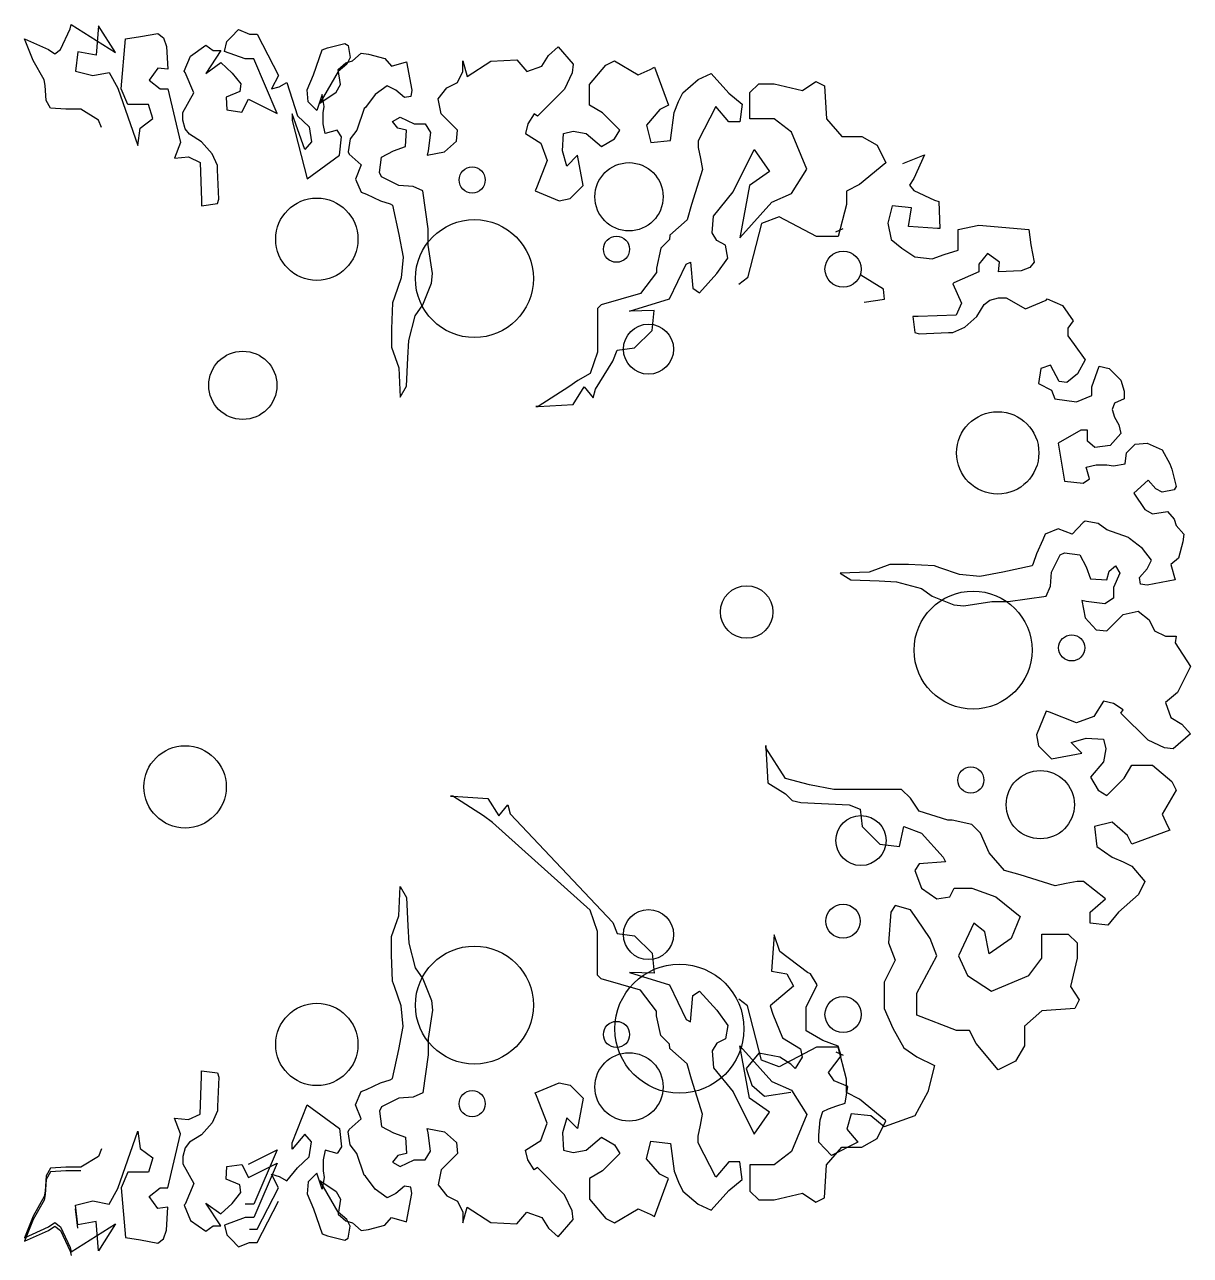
# Model space of a CAD drawing. Header units: millimetres. Extents: x 0 to 25200, y 0 to 17820.
# Drawn here: x 10991.5 to 11434.5, y 12458.9 to 12926.5 of the extents above; entities that cross this region are included whole.
import ezdxf

# ---------------------------------------------------------------- set-up
doc = ezdxf.new("R2010")
doc.units = ezdxf.units.MM
doc.header["$LTSCALE"] = 100
doc.header["$MEASUREMENT"] = 0
doc.layers.add('CO-TREE', color=251, linetype='Continuous')

# ---------------------------------------------------------------- blocks, each defined once
blk = doc.blocks.new('T-035')
at = {"layer": 'CO-TREE'}
for p, q in [((273.97, 221.73), (277.67, 229.57)), ((277.67, 229.57), (278.09, 231.21)), ((278.09, 231.21), (294.85, 220.62)), ((288.39, 230.8), (287.56, 219.67)), ((294.85, 220.62), (288.39, 230.8)), ((338.8, 226.41), (341.69, 229.3)), ((341.69, 229.3), (345.81, 227.65)), ((260.37, 225.86), (269.43, 221.73)), ((260.37, 225.86), (260.37, 225.86)), ((263.67, 217.61), (260.37, 225.86)), ((297.02, 206.87), (298.67, 225.83)), ((298.67, 225.83), (304.43, 226.65)), ((304.43, 226.65), (311.03, 227.89)), ((311.03, 227.89), (313.09, 226.24)), ((313.09, 226.24), (314.32, 222.94)), ((336.33, 221.05), (337.15, 224.76)), ((337.15, 224.76), (338.8, 226.41)), ((345.81, 227.65), (348.69, 227.65)), ((348.69, 227.65), (356.81, 211.93)), ((269.43, 221.73), (271.91, 220.09)), ((271.91, 220.09), (273.97, 221.73)), ((280.56, 220.91), (279.73, 213.49)), ((287.56, 219.67), (280.56, 220.91)), ((314.32, 222.94), (314.73, 214.29)), ((323.41, 219.26), (329.18, 223.38)), ((329.18, 223.38), (332.07, 221.32)), ((334.95, 221.32), (329.18, 212.66)), ((332.07, 221.32), (334.95, 221.32)), ((344.16, 218.17), (336.33, 221.05)), ((370.2, 212.17), (373.38, 221.59)), ((373.38, 221.59), (375.44, 222.42)), ((375.44, 222.42), (382.03, 224.06)), ((382.03, 224.06), (383.26, 223.24)), ((383.26, 223.24), (384.09, 218.71)), ((384.91, 217.47), (388.21, 220.35)), ((388.21, 220.35), (391.09, 219.94)), ((391.09, 219.94), (397.27, 218.29)), ((459.39, 219.53), (463.09, 222.83)), ((463.09, 222.83), (468.86, 216.23)), ((267.79, 210.19), (263.67, 217.61)), ((320.94, 213.49), (323.41, 219.26)), ((329.18, 212.66), (334.95, 216.78)), ((334.95, 216.78), (339.21, 212.81)), ((347.46, 218.17), (344.16, 218.17)), ((356.4, 197.5), (347.46, 218.17)), ((379.56, 214.17), (382.44, 216.64)), ((382.85, 216.23), (379.56, 213.35)), ((382.44, 216.64), (384.91, 217.47)), ((384.09, 218.71), (382.85, 216.23)), ((397.27, 218.29), (399.74, 215.41)), ((399.74, 215.41), (405.51, 217.06)), ((405.51, 217.06), (407.57, 206.34)), ((426.94, 217.47), (428.49, 211.51)), ((426.94, 213.35), (426.94, 217.47)), ((428.49, 211.51), (437.55, 217.28)), ((437.55, 217.28), (447.44, 217.88)), ((447.44, 217.88), (451.15, 213.35)), ((451.15, 213.35), (456.91, 215.41)), ((456.91, 215.41), (459.39, 219.53)), ((468.86, 216.23), (468.45, 212.94)), ((475.04, 208.4), (481.22, 215.82)), ((481.22, 215.82), (484.52, 217.47)), ((484.52, 217.47), (493.58, 212.11)), ((279.73, 213.49), (286.33, 211.84)), ((286.33, 211.84), (292.51, 213.08)), ((292.51, 213.08), (295.8, 207.11)), ((311.03, 214.7), (307.73, 210.17)), ((314.73, 214.29), (311.03, 214.7)), ((321.35, 213.07), (320.94, 213.49)), ((324.65, 205.24), (321.35, 213.07)), ((339.21, 212.81), (342.51, 208.69)), ((356.81, 211.93), (354.24, 206.78)), ((367.73, 206.4), (370.2, 212.17)), ((379.56, 213.35), (372.55, 201.39)), ((380.38, 208.4), (379.56, 214.17)), ((424.88, 209.23), (426.94, 213.35)), ((468.45, 212.94), (465.57, 206.75)), ((493.58, 212.11), (498.12, 214.17)), ((498.12, 214.17), (499.76, 215)), ((499.76, 215), (505.04, 200.57)), ((516.32, 210.35), (521.32, 212.64)), ((521.32, 212.64), (527.98, 205.14)), ((268.2, 208.13), (267.79, 210.19)), ((268.61, 202.36), (268.2, 208.13)), ((295.8, 207.11), (303.42, 185.32)), ((299.59, 200.88), (297.02, 206.87)), ((307.73, 210.17), (311.85, 206.87)), ((311.85, 206.87), (314.73, 206.87)), ((314.73, 206.87), (319.58, 186.38)), ((342.1, 205.8), (337.01, 203.6)), ((342.51, 208.69), (342.1, 205.8)), ((354.24, 206.78), (357.12, 207.61)), ((357.12, 207.61), (360, 209.25)), ((360, 209.25), (364.02, 196.51)), ((368.14, 201.87), (367.73, 206.4)), ((378.73, 205.52), (380.38, 208.4)), ((398.1, 207.99), (393.56, 204.69)), ((401.39, 206.34), (398.1, 207.99)), ((404.69, 203.46), (401.39, 206.34)), ((407.57, 206.34), (407.16, 203.87)), ((417.46, 203.04), (420.76, 207.17)), ((420.76, 207.17), (424.88, 209.23)), ((465.57, 206.75), (455.27, 196.45)), ((475.04, 200.57), (475.04, 208.4)), ((510.49, 205.35), (516.32, 210.35)), ((535.99, 205.4), (539.32, 208.73)), ((539.32, 208.73), (545.15, 208.73)), ((545.15, 208.73), (555.98, 206.23)), ((555.98, 206.23), (560.98, 209.56)), ((560.98, 209.56), (564.31, 207.9)), ((564.31, 207.9), (565.14, 195.4)), ((270.26, 199.48), (268.61, 202.36)), ((320.53, 197.82), (324.65, 205.24)), ((337.01, 203.6), (337.15, 198.8)), ((342.92, 197.97), (345.4, 202.92)), ((345.4, 202.92), (348.69, 201.27)), ((348.69, 201.27), (356.4, 197.5)), ((371.44, 198.57), (368.14, 201.87)), ((373.38, 204.69), (371.44, 198.57)), ((372.55, 201.39), (378.73, 205.52)), ((374.2, 200.16), (373.38, 204.69)), ((393.56, 204.69), (389.86, 199.75)), ((407.16, 203.87), (404.69, 203.46)), ((418.7, 197.27), (417.46, 203.04)), ((507.16, 197.86), (508.83, 202.02)), ((508.83, 202.02), (510.49, 205.35)), ((527.98, 205.14), (532.98, 200.97)), ((535.99, 195.4), (535.99, 205.4)), ((276.03, 199.07), (270.26, 199.48)), ((281.79, 199.07), (276.03, 199.07)), ((288.39, 194.94), (281.79, 199.07)), ((304.53, 200.88), (299.59, 200.88)), ((307.42, 200.88), (304.53, 200.88)), ((309.07, 195.53), (307.42, 200.88)), ((320.53, 194.94), (320.53, 197.82)), ((337.15, 198.8), (342.92, 197.97)), ((362.06, 197.3), (362.06, 194.83)), ((366.9, 183.73), (362.06, 197.3)), ((364.02, 196.51), (368.55, 192.39)), ((373.79, 197.69), (374.2, 200.16)), ((373.79, 193.56), (373.79, 197.69)), ((389.44, 199.33), (386.56, 191.09)), ((389.86, 199.75), (389.44, 199.33)), ((424.88, 191.09), (418.7, 197.27)), ((454.03, 197.27), (451.56, 193.56)), ((455.27, 196.45), (454.03, 197.27)), ((479.99, 197.69), (475.04, 200.57)), ((486.58, 191.09), (479.99, 197.69)), ((501.71, 198.91), (496.71, 193.07)), ((505.04, 200.57), (501.71, 198.91)), ((505.87, 187.24), (507.16, 197.86)), ((522.98, 200.14), (516.32, 187.03)), ((527.98, 194.31), (522.98, 200.14)), ((532.98, 200.97), (532.14, 194.31)), ((289.62, 192.06), (288.39, 194.94)), ((303.42, 185.32), (304.24, 191.92)), ((304.24, 191.92), (309.07, 195.53)), ((321.35, 191.64), (320.53, 194.94)), ((362.06, 194.83), (367.73, 172.6)), ((368.55, 192.39), (369.38, 186.62)), ((374.61, 189.85), (373.79, 193.56)), ((400.16, 194.39), (403.04, 196.04)), ((402.22, 191.91), (400.16, 194.39)), ((405.51, 191.09), (402.22, 191.91)), ((403.04, 196.04), (408.4, 193.56)), ((408.4, 193.56), (410.46, 193.56)), ((410.46, 193.56), (412.52, 193.56)), ((412.52, 193.56), (414.58, 190.27)), ((451.56, 193.56), (450.73, 189.85)), ((496.71, 193.07), (498.38, 186.41)), ((532.14, 194.31), (527.98, 194.31)), ((545.15, 195.4), (535.99, 195.4)), ((551.82, 190.4), (545.15, 195.4)), ((565.14, 195.4), (570.97, 188.74)), ((323, 189.58), (321.35, 191.64)), ((327.53, 186.7), (323, 189.58)), ((379.14, 191.09), (374.61, 189.85)), ((380.79, 188.62), (379.14, 191.09)), ((379.97, 181.61), (380.79, 188.62)), ((384.09, 187.79), (383.26, 182.85)), ((386.56, 191.09), (384.09, 187.79)), ((405.1, 184.91), (405.51, 191.09)), ((414.58, 190.27), (413.75, 183.26)), ((424.47, 186.97), (424.88, 191.09)), ((450.73, 189.85), (456.5, 186.14)), ((464.74, 183.26), (465.15, 189.85)), ((465.15, 189.85), (468.86, 190.68)), ((468.86, 190.68), (473.81, 189.85)), ((473.81, 189.85), (479.57, 184.91)), ((479.57, 184.91), (484.52, 187.79)), ((484.52, 187.79), (486.58, 191.09)), ((498.38, 186.41), (505.87, 187.24)), ((557.64, 176.24), (551.82, 190.4)), ((570.97, 188.74), (578.46, 188.74)), ((578.46, 188.74), (584.29, 185.4)), ((319.58, 186.38), (317.35, 180.47)), ((331.65, 182.16), (327.53, 186.7)), ((369.38, 186.62), (366.9, 183.73)), ((383.26, 182.85), (383.68, 182.02)), ((396.04, 180.79), (400.57, 183.26)), ((400.57, 183.26), (405.1, 184.91)), ((413.75, 183.26), (413.34, 181.61)), ((413.34, 181.61), (419.93, 182.85)), ((419.93, 182.85), (424.47, 186.97)), ((456.5, 186.14), (458.97, 179.55)), ((466.39, 177.49), (464.74, 183.26)), ((516.32, 187.03), (516.32, 184.53)), ((516.32, 184.53), (517.16, 180.36)), ((529.65, 167.65), (537.66, 183.74)), ((537.66, 183.74), (543.49, 175.41)), ((584.29, 185.4), (587.62, 178.74)), ((317.35, 180.47), (322.59, 180.93)), ((322.59, 180.93), (327.12, 178.87)), ((327.12, 178.87), (327.53, 164.44)), ((333.71, 177.63), (331.65, 182.16)), ((367.73, 172.6), (379.97, 181.61)), ((383.68, 182.02), (388.21, 177.9)), ((388.21, 177.9), (386.15, 172.54)), ((395.21, 175.02), (396.04, 180.79)), ((458.97, 179.55), (454.85, 169.25)), ((470.51, 181.61), (466.39, 177.49)), ((472.57, 170.07), (470.51, 181.61)), ((517.16, 180.36), (517.99, 176.2)), ((587.62, 178.74), (577.63, 170.41)), ((594.14, 178.46), (602.38, 181.76)), ((602.38, 181.76), (598.26, 172.69)), ((602.38, 181.76), (602.38, 181.76)), ((333.71, 175.98), (333.71, 177.63)), ((334.13, 164.85), (333.71, 175.98)), ((396.04, 173.37), (395.21, 175.02)), ((402.63, 170.07), (396.04, 173.37)), ((517.99, 176.2), (513.82, 162.87)), ((543.49, 175.41), (535.88, 170.14)), ((551.82, 167.08), (557.64, 176.24)), ((386.15, 172.54), (388.21, 167.6)), ((407.99, 169.66), (402.63, 170.07)), ((411.69, 168.01), (407.99, 169.66)), ((454.85, 169.25), (454.44, 168.01)), ((467.63, 165.12), (472.57, 170.07)), ((535.88, 170.14), (532.14, 150.16)), ((577.63, 170.41), (572.63, 167.91)), ((598.26, 172.69), (596.61, 170.22)), ((596.61, 170.22), (598.26, 168.16)), ((327.53, 164.44), (327.53, 162.38)), ((333.71, 163.2), (334.13, 164.85)), ((388.21, 167.6), (390.27, 166.77)), ((390.27, 166.77), (395.62, 164.3)), ((395.62, 164.3), (399.33, 163.06)), ((413.75, 153.58), (411.69, 168.01)), ((454.44, 168.01), (463.51, 164.3)), ((463.51, 164.3), (467.63, 165.12)), ((522.15, 158.49), (529.65, 167.65)), ((532.14, 150.16), (544.32, 163.75)), ((544.32, 163.75), (551.82, 167.08)), ((572.63, 167.91), (572.63, 162.91)), ((598.26, 168.16), (606.09, 164.45)), ((606.09, 164.45), (607.74, 164.04)), ((607.74, 164.04), (608.15, 153.74)), ((327.53, 162.38), (333.71, 163.2)), ((399.33, 163.06), (400.16, 162.65)), ((400.16, 162.65), (402.63, 151.52)), ((513.82, 162.87), (512.16, 157.04)), ((572.63, 162.91), (569.58, 150.69)), ((590.02, 162.39), (588.37, 155.8)), ((597.44, 161.57), (590.02, 162.39)), ((596.2, 154.56), (597.44, 161.57)), ((512.16, 157.04), (505.5, 151.21)), ((521.59, 152.1), (522.15, 158.49)), ((540.43, 155.69), (535.1, 134.97)), ((547.09, 158.19), (540.43, 155.69)), ((561.25, 150.69), (547.09, 158.19)), ((588.37, 155.8), (589.61, 149.62)), ((607.33, 153.74), (596.2, 154.56)), ((615.16, 153.33), (622.99, 154.98)), ((622.99, 154.98), (641.95, 153.33)), ((402.63, 151.52), (404.28, 142.87)), ((413.75, 147.4), (413.75, 153.58)), ((505.5, 151.21), (505.49, 149.56)), ((523.44, 149.13), (521.59, 152.1)), ((569.58, 150.69), (561.25, 150.69)), ((568.59, 152.5), (571.47, 153.74)), ((608.15, 153.74), (607.33, 153.74)), ((615.16, 148.38), (615.16, 153.33)), ((641.95, 153.33), (642.78, 147.56)), ((415.4, 136.68), (413.75, 147.4)), ((502.16, 146.23), (500.5, 138.73)), ((505.49, 149.56), (502.16, 146.23)), ((526.77, 147.46), (523.44, 149.13)), ((527.6, 142.47), (526.77, 147.46)), ((589.61, 149.62), (593.73, 146.32)), ((593.73, 146.32), (598.67, 143.03)), ((609.8, 143.85), (615.16, 145.5)), ((615.16, 145.5), (615.16, 148.38)), ((642.78, 147.56), (644.01, 140.97)), ((404.28, 142.87), (403.45, 135.04)), ((511.78, 140.18), (513.45, 141.01)), ((513.45, 141.01), (514.28, 131.02)), ((523.44, 136.63), (527.6, 142.47)), ((598.67, 143.03), (605.27, 142.2)), ((605.27, 142.2), (609.8, 143.85)), ((626.29, 144.26), (622.99, 140.14)), ((630.82, 140.97), (626.29, 144.26)), ((630.41, 137.26), (630.82, 140.97)), ((644.01, 140.97), (642.36, 138.91)), ((414.99, 132.98), (415.4, 136.68)), ((500.5, 137.07), (494.39, 129.01)), ((500.5, 138.73), (500.5, 137.07)), ((505.49, 127.07), (511.78, 140.18)), ((516.78, 129.35), (523.44, 136.63)), ((586.76, 130.63), (578.11, 135.99)), ((622.99, 137.26), (613.51, 133.14)), ((622.99, 140.14), (622.99, 137.26)), ((639.07, 137.67), (630.41, 137.26)), ((642.36, 138.91), (639.07, 137.67)), ((403.45, 135.04), (400.98, 127.62)), ((411.69, 124.73), (414.99, 132.98)), ((514.28, 131.02), (516.78, 129.35)), ((535.1, 134.97), (531.77, 132.47)), ((613.51, 133.14), (613.1, 132.73)), ((613.1, 132.73), (616.4, 125.31)), ((400.98, 127.62), (400.16, 125.56)), ((494.39, 129.01), (479.43, 124.78)), ((490.25, 122.29), (505.49, 127.07)), ((579.34, 125.69), (587.17, 126.93)), ((587.17, 126.93), (586.76, 130.63)), ((625.05, 124.9), (627.11, 126.55)), ((627.11, 126.55), (630.41, 127.37)), ((630.41, 127.37), (633.3, 127.37)), ((633.3, 127.37), (640.72, 123.25)), ((640.72, 123.25), (648.55, 126.55)), ((648.55, 126.55), (648.96, 126.96)), ((648.96, 126.96), (654.73, 124.49)), ((400.16, 125.56), (399.74, 115.66)), ((408.81, 120.61), (411.69, 124.73)), ((479.43, 124.78), (478.01, 123.36)), ((478.01, 123.36), (478.01, 106.7)), ((499.66, 122.53), (490.25, 122.29)), ((498.83, 115.03), (499.66, 122.53)), ((616.4, 125.31), (614.34, 120.78)), ((622.17, 120.37), (625.05, 124.9)), ((654.73, 124.49), (658.85, 118.72)), ((406.34, 111.13), (408.81, 120.61)), ((599.91, 120.37), (597.85, 120.37)), ((597.85, 120.37), (598.67, 114.19)), ((614.34, 120.78), (599.91, 120.37)), ((617.63, 116.25), (622.17, 120.37)), ((658.85, 118.72), (656.79, 115.84)), ((399.74, 115.66), (399.74, 108.66)), ((492.17, 108.37), (498.83, 115.03)), ((598.67, 114.19), (600.32, 113.78)), ((600.32, 113.78), (611.45, 114.19)), ((611.45, 114.19), (613.1, 114.19)), ((613.1, 114.19), (617.63, 116.25)), ((656.79, 115.84), (656.79, 112.95)), ((656.79, 112.95), (659.26, 109.66)), ((399.74, 108.66), (402.63, 100.83)), ((405.93, 104.54), (406.34, 111.13)), ((485.51, 107.54), (492.17, 108.37)), ((659.26, 109.66), (663.38, 103.89)), ((405.51, 93.82), (405.93, 104.54)), ((478.01, 106.7), (475.24, 98.65)), ((477.27, 92.7), (483.84, 103.37)), ((483.84, 103.37), (485.51, 107.54)), ((663.38, 103.89), (660.5, 98.53)), ((402.63, 100.83), (403.04, 89.7)), ((475.24, 98.65), (470.6, 96.03)), ((646.49, 100.59), (645.66, 94.82)), ((650.2, 101.83), (646.49, 100.59)), ((653.49, 95.65), (650.2, 101.83)), ((660.5, 98.53), (656.38, 95.24)), ((665.86, 93.59), (668.74, 101.42)), ((668.74, 101.42), (672.45, 100.59)), ((672.45, 100.59), (674.1, 98.94)), ((674.1, 98.94), (676.99, 96.06)), ((403.04, 89.7), (405.51, 93.82)), ((467.15, 93.56), (455.49, 86.07)), ((470.6, 96.03), (467.15, 93.56)), ((468.82, 86.9), (472.98, 93.56)), ((472.98, 93.56), (476.43, 89.37)), ((645.66, 94.82), (650.61, 92.35)), ((656.38, 95.24), (653.49, 95.65)), ((665.86, 90.29), (665.86, 93.59)), ((676.99, 96.06), (678.22, 91.94)), ((476.43, 89.37), (477.27, 92.7)), ((650.61, 92.35), (651.84, 89.06)), ((651.84, 89.06), (660.09, 87.82)), ((660.09, 87.82), (665.86, 90.29)), ((678.22, 89.06), (674.51, 87.41)), ((678.22, 91.94), (678.22, 89.06)), ((454.66, 86.07), (455.49, 86.07)), ((455.49, 86.07), (454.66, 86.07)), ((455.49, 86.07), (468.82, 86.9)), ((674.51, 87.41), (673.69, 84.94)), ((673.69, 84.94), (674.51, 82.05)), ((674.51, 82.05), (676.16, 79.17)), ((661.74, 77.11), (653.08, 72.16)), ((664.21, 77.11), (661.74, 77.11)), ((664.21, 72.99), (664.21, 77.11)), ((676.99, 75.87), (672.86, 71.34)), ((676.16, 79.17), (676.99, 75.87)), ((653.08, 72.16), (655.55, 57.74)), ((667.09, 70.51), (664.21, 72.99)), ((672.86, 71.34), (667.09, 70.51)), ((679.05, 68.45), (682.34, 71.75)), ((682.34, 71.75), (686.88, 72.16)), ((686.88, 72.16), (692.65, 69.69)), ((678.63, 64.33), (679.05, 68.45)), ((692.65, 69.69), (695.53, 64.33)), ((663.8, 63.1), (667.51, 63.92)), ((665.03, 58.57), (663.8, 63.1)), ((667.51, 63.92), (671.63, 63.92)), ((671.63, 63.92), (674.1, 63.51)), ((674.1, 63.51), (678.63, 64.33)), ((695.53, 64.33), (696.36, 62.27)), ((696.36, 62.27), (698.01, 55.68)), ((655.55, 57.74), (662.56, 56.92)), ((662.56, 56.92), (665.03, 58.57)), ((687.29, 58.15), (681.93, 53.21)), ((690.18, 54.86), (687.29, 58.15)), ((681.93, 53.21), (686.05, 47.03)), ((692.65, 53.62), (690.18, 54.86)), ((697.18, 54.45), (692.65, 53.62)), ((698.01, 55.68), (697.18, 54.45)), ((686.05, 47.03), (688.94, 45.38)), ((663.38, 42.5), (662.56, 42.09)), ((668.33, 41.67), (663.38, 42.5)), ((688.94, 45.38), (694.71, 46.21)), ((694.71, 46.21), (697.18, 43.32)), ((697.18, 43.32), (698.01, 40.85)), ((648.13, 37.55), (647.31, 35.49)), ((653.08, 39.61), (648.13, 37.55)), ((658.44, 37.55), (653.08, 39.61)), ((662.56, 42.09), (658.44, 37.55)), ((671.63, 39.2), (668.33, 41.67)), ((679.87, 36.32), (671.63, 39.2)), ((698.01, 40.85), (700.89, 37.55)), ((700.89, 37.55), (700.48, 34.67)), ((647.31, 35.49), (644.84, 30.14)), ((680.28, 35.91), (679.87, 36.32)), ((685.23, 32.2), (680.28, 35.91)), ((700.48, 34.67), (698.83, 28.49)), ((644.84, 30.14), (643.6, 26.43)), ((650.61, 23.13), (653.9, 29.73)), ((653.9, 29.73), (655.55, 30.55)), ((655.55, 30.55), (661.32, 29.73)), ((661.32, 29.73), (663.8, 25.19)), ((688.53, 27.67), (685.23, 32.2)), ((698.83, 28.49), (695.95, 26.02)), ((589.2, 26.02), (581.36, 23.13)), ((596.2, 26.02), (589.2, 26.02)), ((606.09, 25.61), (596.2, 26.02)), ((608.15, 24.78), (606.09, 25.61)), ((615.57, 22.31), (608.15, 24.78)), ((643.19, 25.61), (632.06, 23.13)), ((643.6, 26.43), (643.19, 25.61)), ((663.8, 25.19), (665.45, 20.66)), ((671.63, 20.25), (672.45, 23.55)), ((672.45, 23.55), (674.93, 25.61)), ((674.93, 25.61), (676.57, 22.72)), ((683.99, 21.07), (686.88, 24.37)), ((686.88, 24.37), (688.53, 27.67)), ((695.95, 26.02), (697.59, 20.25)), ((581.36, 23.13), (570.24, 22.72)), ((570.24, 22.72), (574.36, 20.25)), ((574.36, 20.25), (585.07, 19.84)), ((585.07, 19.84), (591.67, 19.43)), ((591.67, 19.43), (601.15, 16.95)), ((623.4, 21.49), (615.57, 22.31)), ((632.06, 23.13), (623.4, 21.49)), ((650.2, 17.78), (650.61, 23.13)), ((665.45, 20.66), (671.63, 20.25)), ((676.57, 22.72), (674.1, 17.37)), ((684.41, 18.6), (683.99, 21.07)), ((697.59, 20.25), (686.88, 18.19)), ((601.15, 16.95), (605.27, 14.07)), ((605.27, 14.07), (613.51, 10.77)), ((634.12, 12.01), (648.55, 14.07)), ((648.55, 14.07), (650.2, 17.78)), ((674.1, 17.37), (674.1, 15.31)), ((674.1, 15.31), (674.1, 13.25)), ((686.88, 18.19), (684.41, 18.6)), ((613.51, 10.77), (617.22, 10.36)), ((617.22, 10.36), (627.94, 12.01)), ((627.94, 12.01), (634.12, 12.01)), ((663.8, 12.01), (662.15, 12.42)), ((662.15, 12.42), (663.38, 5.83)), ((670.8, 11.19), (663.8, 12.01)), ((674.1, 13.25), (670.8, 11.19)), ((663.38, 5.83), (667.51, 1.3)), ((671.63, 0.89), (677.81, 7.07)), ((677.81, 7.07), (683.58, 8.3)), ((683.58, 8.3), (687.7, 5.01)), ((687.7, 5.01), (689.76, 0.89)), ((667.51, 1.3), (671.63, 0.89)), ((689.76, 0.89), (693.88, -1.17)), ((693.88, -1.17), (698.01, -1.17)), ((698.01, -1.17), (697.59, -3.65)), ((697.59, -3.65), (703.36, -12.71)), ((703.36, -12.71), (698.42, -22.6)), ((698.42, -22.6), (693.88, -26.31)), ((670.39, -25.9), (666.68, -31.66)), ((674.1, -26.72), (670.39, -25.9)), ((677.81, -29.19), (674.1, -26.72)), ((693.88, -26.31), (695.95, -32.08)), ((648.55, -29.6), (644.84, -38.67)), ((649.78, -30.02), (648.55, -29.6)), ((660.09, -34.14), (649.78, -30.02)), ((666.68, -31.66), (660.09, -34.14)), ((676.99, -30.43), (677.81, -29.19)), ((687.29, -40.73), (676.99, -30.43)), ((695.95, -32.08), (700.07, -34.55)), ((700.07, -34.55), (703.36, -38.26)), ((644.84, -38.67), (645.66, -42.79)), ((658.03, -41.55), (663.8, -39.9)), ((662.15, -45.67), (658.03, -41.55)), ((663.8, -39.9), (670.39, -40.32)), ((670.39, -40.32), (671.22, -44.02)), ((693.47, -43.61), (687.29, -40.73)), ((703.36, -38.26), (696.77, -44.02)), ((542, -43.56), (542, -42.73)), ((542, -42.73), (542, -43.56)), ((549.49, -55.22), (542, -43.56)), ((542, -43.56), (542.83, -56.88)), ((645.66, -42.79), (650.61, -47.73)), ((650.61, -47.73), (662.15, -45.67)), ((671.22, -44.02), (670.39, -48.97)), ((696.77, -44.02), (693.47, -43.61)), ((670.39, -48.97), (665.45, -54.74)), ((678.22, -55.15), (681.11, -50.2)), ((681.11, -50.2), (688.94, -50.2)), ((688.94, -50.2), (696.36, -56.38)), ((558.66, -57.71), (549.49, -55.22)), ((665.45, -54.74), (668.33, -59.68)), ((671.63, -61.74), (678.22, -55.15)), ((542.83, -56.88), (549.49, -61.05)), ((567.82, -59.38), (558.66, -57.71)), ((576.98, -59.38), (567.82, -59.38)), ((593.64, -59.38), (576.98, -59.38)), ((596.97, -62.71), (593.64, -59.38)), ((668.33, -59.68), (671.63, -61.74)), ((698.01, -59.68), (692.65, -68.74)), ((696.36, -56.38), (698.01, -59.68)), ((423.07, -61.99), (422.24, -61.99)), ((422.24, -61.99), (423.07, -61.99)), ((434.73, -69.49), (423.07, -61.99)), ((423.07, -61.99), (436.39, -62.82)), ((436.39, -62.82), (440.55, -69.49)), ((440.55, -69.49), (444.01, -65.29)), ((444.01, -65.29), (444.84, -68.62)), ((549.49, -61.05), (551.99, -63.54)), ((551.99, -63.54), (555.32, -64.38)), ((555.32, -64.38), (573.65, -65.21)), ((573.65, -65.21), (577.82, -66.87)), ((600.31, -67.71), (596.97, -62.71)), ((438.18, -71.96), (434.73, -69.49)), ((444.84, -68.62), (483.84, -110)), ((577.82, -66.87), (578.65, -73.54)), ((611.14, -71.04), (600.31, -67.71)), ((692.65, -68.74), (694.71, -73.28)), ((475.24, -105.28), (438.18, -71.96)), ((578.65, -73.54), (585.31, -80.2)), ((592.81, -81.03), (594.48, -73.54)), ((594.48, -73.54), (601.14, -76.03)), ((612.8, -71.04), (611.14, -71.04)), ((620.3, -72.7), (612.8, -71.04)), ((623.63, -76.03), (620.3, -72.7)), ((673.61, -71.87), (666.95, -73.54)), ((666.95, -73.54), (667.78, -81.03)), ((679.44, -76.87), (673.61, -71.87)), ((694.71, -73.28), (695.53, -74.92)), ((601.14, -76.03), (609.47, -85.19)), ((626.96, -83.53), (623.63, -76.03)), ((681.11, -80.2), (679.44, -76.87)), ((695.53, -74.92), (681.11, -80.2)), ((585.31, -80.2), (592.81, -81.03)), ((632.79, -90.19), (626.96, -83.53)), ((667.78, -81.03), (673.61, -85.19)), ((600.31, -87.69), (598.64, -90.19)), ((610.3, -86.86), (600.31, -87.69)), ((609.47, -85.19), (610.3, -86.86)), ((673.61, -85.19), (677.78, -86.86)), ((677.78, -86.86), (681.11, -88.52)), ((681.11, -88.52), (686.11, -94.35)), ((598.64, -90.19), (601.14, -96.85)), ((638.63, -91.86), (632.79, -90.19)), ((651.95, -96.02), (638.63, -91.86)), ((402.63, -107.46), (403.04, -96.33)), ((403.04, -96.33), (405.51, -100.45)), ((601.14, -96.85), (606.97, -101.01)), ((611.97, -100.18), (613.64, -96.85)), ((613.64, -96.85), (620.3, -96.85)), ((620.3, -96.85), (629.46, -100.18)), ((656.12, -95.19), (651.95, -96.02)), ((660.28, -94.35), (656.12, -95.19)), ((662.78, -94.35), (660.28, -94.35)), ((671.11, -101.01), (662.78, -94.35)), ((686.11, -94.35), (683.61, -99.35)), ((405.51, -100.45), (405.93, -111.17)), ((606.97, -101.01), (611.97, -100.18)), ((629.46, -100.18), (638.63, -107.68)), ((665.28, -106.01), (671.11, -101.01)), ((683.61, -99.35), (676.11, -106.01)), ((399.74, -115.29), (402.63, -107.46)), ((478.01, -113.34), (475.24, -105.28)), ((589.48, -106.01), (588.64, -117.67)), ((591.14, -103.51), (589.48, -106.01)), ((596.97, -105.18), (591.14, -103.51)), ((599.47, -108.51), (596.97, -105.18)), ((665.28, -110.17), (665.28, -106.01)), ((676.11, -106.01), (671.95, -111.01)), ((405.93, -111.17), (406.34, -117.76)), ((483.84, -110), (485.51, -114.17)), ((604.47, -116), (599.47, -108.51)), ((621.13, -110.17), (615.3, -122.66)), ((625.3, -113.51), (621.13, -110.17)), ((638.63, -107.68), (635.29, -116)), ((671.95, -111.01), (665.28, -110.17)), ((399.74, -122.3), (399.74, -115.29)), ((478.01, -130), (478.01, -113.34)), ((485.51, -114.17), (492.17, -115)), ((492.17, -115), (498.83, -121.67)), ((545.2, -114.64), (544.15, -128.39)), ((547.32, -120.98), (545.2, -114.64)), ((606.97, -122.66), (604.47, -116)), ((626.96, -121.83), (625.3, -113.51)), ((635.29, -116), (626.96, -121.83)), ((646.96, -123.5), (646.96, -114.34)), ((646.96, -114.34), (656.95, -114.34)), ((656.95, -114.34), (660.28, -117.67)), ((406.34, -117.76), (408.81, -127.24)), ((557.9, -128.92), (547.32, -120.98)), ((588.64, -117.67), (591.14, -124.33)), ((660.28, -117.67), (660.28, -123.5)), ((400.16, -132.19), (399.74, -122.3)), ((498.83, -121.67), (499.66, -129.16)), ((591.14, -124.33), (586.98, -132.66)), ((599.47, -136.82), (606.97, -122.66)), ((615.3, -122.66), (618.63, -130.16)), ((641.96, -130.16), (646.96, -123.5)), ((660.28, -123.5), (657.78, -134.32)), ((408.81, -127.24), (411.69, -131.36)), ((479.43, -131.42), (478.01, -130)), ((499.66, -129.16), (490.25, -128.92)), ((490.25, -128.92), (505.49, -133.7)), ((544.15, -128.39), (549.96, -129.45)), ((549.96, -129.45), (552.61, -134.2)), ((558.96, -129.45), (557.9, -128.92)), ((561.6, -133.68), (558.96, -129.45)), ((618.63, -130.16), (627.8, -135.99)), ((627.8, -135.99), (641.96, -130.16)), ((400.98, -134.25), (400.16, -132.19)), ((403.45, -141.67), (400.98, -134.25)), ((411.69, -131.36), (414.99, -139.61)), ((494.39, -135.64), (479.43, -131.42)), ((505.49, -133.7), (511.78, -146.81)), ((552.61, -134.2), (543.62, -141.61)), ((557.37, -142.14), (561.6, -133.68)), ((586.98, -132.66), (586.98, -142.65)), ((657.78, -134.32), (661.12, -139.32)), ((414.99, -139.61), (415.4, -143.32)), ((500.5, -143.7), (494.39, -135.64)), ((513.45, -147.65), (514.28, -137.65)), ((514.28, -137.65), (516.78, -135.99)), ((516.78, -135.99), (523.44, -143.27)), ((535.1, -141.6), (531.77, -139.1)), ((599.47, -145.15), (599.47, -136.82)), ((661.12, -139.32), (659.45, -142.65)), ((404.28, -149.5), (403.45, -141.67)), ((415.4, -143.32), (413.75, -154.03)), ((500.5, -145.36), (500.5, -143.7)), ((523.44, -143.27), (527.6, -149.1)), ((540.43, -162.32), (535.1, -141.6)), ((543.62, -141.61), (544.67, -144.78)), ((544.67, -144.78), (548.38, -153.77)), ((557.37, -145.84), (557.37, -142.14)), ((586.98, -142.65), (590.31, -150.14)), ((646.96, -143.48), (640.29, -149.31)), ((659.45, -142.65), (646.96, -143.48)), ((402.63, -158.16), (404.28, -149.5)), ((502.16, -152.86), (500.5, -145.36)), ((511.78, -146.81), (513.45, -147.65)), ((527.6, -149.1), (526.77, -154.1)), ((557.37, -151.13), (557.37, -145.84)), ((614.47, -150.98), (599.47, -145.15)), ((640.29, -149.31), (640.29, -156.81)), ((413.75, -154.03), (413.75, -160.22)), ((505.49, -156.19), (502.16, -152.86)), ((526.77, -154.1), (523.44, -155.76)), ((548.38, -153.77), (555.25, -158)), ((563.72, -154.83), (557.37, -151.13)), ((590.31, -150.14), (594.48, -157.64)), ((619.47, -150.98), (614.47, -150.98)), ((621.97, -155.97), (619.47, -150.98)), ((400.16, -169.28), (402.63, -158.16)), ((505.5, -157.84), (505.49, -156.19)), ((512.16, -163.67), (505.5, -157.84)), ((523.44, -155.76), (521.59, -158.73)), ((521.59, -158.73), (522.15, -165.12)), ((535.88, -176.77), (532.14, -156.79)), ((532.14, -156.79), (544.32, -170.38)), ((561.25, -157.32), (547.09, -164.82)), ((555.25, -158), (555.78, -161.17)), ((569.58, -157.32), (561.25, -157.32)), ((569.54, -156.94), (563.72, -154.83)), ((570.6, -160.64), (569.54, -156.94)), ((572.63, -169.55), (569.58, -157.32)), ((594.48, -157.64), (599.47, -160.97)), ((630.3, -165.96), (621.97, -155.97)), ((640.29, -156.81), (636.96, -162.63)), ((413.75, -160.22), (411.69, -174.64)), ((513.82, -169.5), (512.16, -163.67)), ((539.38, -159.59), (534.62, -165.4)), ((547.32, -161.17), (539.38, -159.59)), ((547.09, -164.82), (540.43, -162.32)), ((551.55, -163.82), (547.32, -161.17)), ((555.78, -161.17), (553.14, -165.4)), ((565.83, -166.99), (570.6, -160.64)), ((568.59, -159.14), (571.47, -160.37)), ((599.47, -160.97), (606.14, -164.3)), ((636.96, -162.63), (630.3, -165.96)), ((327.12, -182.75), (327.53, -168.33)), ((327.53, -168.33), (327.53, -166.26)), ((327.53, -166.26), (333.71, -167.09)), ((333.71, -167.09), (334.13, -168.74)), ((522.15, -165.12), (529.65, -174.29)), ((534.62, -165.4), (536.74, -171.75)), ((553.14, -165.4), (551.55, -163.82)), ((567.95, -170.16), (565.83, -166.99)), ((606.14, -164.3), (603.64, -174.29)), ((334.13, -168.74), (333.71, -179.87)), ((390.27, -173.41), (395.62, -170.93)), ((395.62, -170.93), (399.33, -169.7)), ((399.33, -169.7), (400.16, -169.28)), ((454.44, -174.64), (463.51, -170.93)), ((463.51, -170.93), (467.63, -171.76)), ((467.63, -171.76), (472.57, -176.7)), ((517.99, -182.83), (513.82, -169.5)), ((536.74, -171.75), (541.5, -175.98)), ((544.32, -170.38), (551.82, -173.71)), ((573.24, -172.28), (567.95, -170.16)), ((572.18, -178.62), (573.24, -172.28)), ((572.63, -174.54), (572.63, -169.55)), ((386.15, -179.18), (388.21, -174.23)), ((388.21, -174.23), (390.27, -173.41)), ((402.63, -176.7), (396.04, -180)), ((407.99, -176.29), (402.63, -176.7)), ((411.69, -174.64), (407.99, -176.29)), ((454.85, -175.88), (454.44, -174.64)), ((458.97, -186.18), (454.85, -175.88)), ((472.57, -176.7), (470.51, -188.24)), ((529.65, -174.29), (537.66, -190.37)), ((543.49, -182.04), (535.88, -176.77)), ((541.5, -175.98), (551.55, -174.39)), ((551.82, -173.71), (557.64, -182.87)), ((577.63, -177.04), (572.63, -174.54)), ((587.62, -185.37), (577.63, -177.04)), ((603.64, -174.29), (598.64, -183.45)), ((333.71, -181.52), (331.65, -186.05)), ((333.71, -179.87), (333.71, -181.52)), ((362.06, -193.65), (367.73, -179.23)), ((367.73, -179.23), (379.97, -188.24)), ((388.21, -184.53), (386.15, -179.18)), ((396.04, -180), (395.21, -181.65)), ((395.21, -181.65), (396.04, -187.42)), ((537.66, -190.37), (543.49, -182.04)), ((562.66, -184.97), (563.72, -181.8)), ((563.72, -181.8), (565.83, -180.74)), ((565.83, -180.74), (569.01, -179.68)), ((569.01, -179.68), (572.18, -178.62)), ((319.58, -190.26), (317.35, -184.36)), ((317.35, -184.36), (322.59, -184.81)), ((322.59, -184.81), (327.12, -182.75)), ((331.65, -186.05), (327.53, -190.58)), ((383.68, -188.66), (388.21, -184.53)), ((456.5, -192.78), (458.97, -186.18)), ((466.39, -184.12), (464.74, -189.89)), ((470.51, -188.24), (466.39, -184.12)), ((516.32, -191.16), (517.16, -187)), ((517.16, -187), (517.99, -182.83)), ((557.64, -182.87), (551.82, -197.03)), ((562.13, -190.78), (562.66, -184.97)), ((574.48, -182.62), (572.82, -188.45)), ((581.98, -183.45), (574.48, -182.62)), ((586.98, -187.62), (581.98, -183.45)), ((584.29, -192.04), (587.62, -185.37)), ((598.64, -183.45), (586.98, -187.62)), ((295.8, -211), (303.42, -189.21)), ((303.42, -189.21), (304.24, -195.8)), ((314.73, -210.75), (319.58, -190.26)), ((327.53, -190.58), (323, -193.47)), ((366.9, -190.36), (362.06, -196.12)), ((369.38, -193.25), (366.9, -190.36)), ((379.97, -188.24), (380.79, -195.25)), ((383.26, -189.48), (383.68, -188.66)), ((384.09, -194.43), (383.26, -189.48)), ((396.04, -187.42), (400.57, -189.89)), ((400.57, -189.89), (405.1, -191.54)), ((405.1, -191.54), (405.51, -197.72)), ((413.75, -189.89), (413.34, -188.24)), ((413.34, -188.24), (419.93, -189.48)), ((414.58, -196.9), (413.75, -189.89)), ((419.93, -189.48), (424.47, -193.6)), ((464.74, -189.89), (465.15, -196.49)), ((473.81, -196.49), (479.57, -191.54)), ((479.57, -191.54), (484.52, -194.43)), ((516.32, -193.66), (516.32, -191.16)), ((562.13, -193.43), (562.13, -190.78)), ((572.82, -188.45), (576.98, -193.44)), ((289.62, -195.94), (288.39, -198.83)), ((304.24, -195.8), (309.07, -199.41)), ((321.35, -195.53), (320.53, -198.83)), ((323, -193.47), (321.35, -195.53)), ((356.4, -196.33), (347.46, -216.99)), ((348.69, -200.09), (356.4, -196.33)), ((362.06, -196.12), (362.06, -193.65)), ((368.55, -199.02), (369.38, -193.25)), ((380.79, -195.25), (379.14, -197.72)), ((386.56, -197.72), (384.09, -194.43)), ((424.47, -193.6), (424.88, -197.72)), ((450.73, -196.49), (456.5, -192.78)), ((484.52, -194.43), (486.58, -197.72)), ((496.71, -199.71), (498.38, -193.04)), ((498.38, -193.04), (505.87, -193.88)), ((505.87, -193.88), (507.16, -204.49)), ((522.98, -206.77), (516.32, -193.66)), ((566.99, -198.44), (562.13, -193.43)), ((565.14, -202.03), (570.97, -195.37)), ((576.98, -193.44), (566.99, -198.44)), ((570.97, -195.37), (578.46, -195.37)), ((578.46, -195.37), (584.29, -192.04)), ((288.39, -198.83), (281.79, -202.95)), ((309.07, -199.41), (307.42, -204.77)), ((320.53, -198.83), (320.53, -201.71)), ((345.4, -201.74), (348.69, -200.09)), ((364.02, -203.14), (368.55, -199.02)), ((374.61, -196.49), (373.79, -200.2)), ((373.79, -200.2), (373.79, -204.32)), ((379.14, -197.72), (374.61, -196.49)), ((389.44, -205.97), (386.56, -197.72)), ((402.22, -198.55), (400.16, -201.02)), ((400.16, -201.02), (403.04, -202.67)), ((405.51, -197.72), (402.22, -198.55)), ((403.04, -202.67), (408.4, -200.2)), ((408.4, -200.2), (410.46, -200.2)), ((410.46, -200.2), (412.52, -200.2)), ((412.52, -200.2), (414.58, -196.9)), ((424.88, -197.72), (418.7, -203.91)), ((451.56, -200.2), (450.73, -196.49)), ((454.03, -203.91), (451.56, -200.2)), ((465.15, -196.49), (468.86, -197.31)), ((468.86, -197.31), (473.81, -196.49)), ((486.58, -197.72), (479.99, -204.32)), ((501.71, -205.54), (496.71, -199.71)), ((527.98, -200.94), (522.98, -206.77)), ((532.14, -200.94), (527.98, -200.94)), ((532.98, -207.61), (532.14, -200.94)), ((551.82, -197.03), (545.15, -202.03)), ((270.26, -203.36), (268.61, -206.25)), ((270.26, -204.71), (268.61, -207.6)), ((276.03, -202.95), (270.26, -203.36)), ((276.03, -204.3), (270.26, -204.71)), ((281.79, -202.95), (276.03, -202.95)), ((281.79, -204.3), (276.03, -204.3)), ((299.59, -204.77), (297.02, -210.75)), ((304.53, -204.77), (299.59, -204.77)), ((307.42, -204.77), (304.53, -204.77)), ((320.53, -201.71), (324.65, -209.13)), ((337.01, -207.48), (337.15, -202.68)), ((337.15, -202.68), (342.92, -201.86)), ((342.92, -201.86), (345.4, -206.8)), ((345.4, -206.8), (348.69, -205.16)), ((356.4, -201.39), (347.46, -222.05)), ((348.69, -205.16), (356.4, -201.39)), ((356.81, -210.75), (354.24, -205.6)), ((354.24, -205.6), (357.12, -206.43)), ((360, -208.08), (364.02, -203.14)), ((371.44, -205.2), (368.14, -208.5)), ((373.38, -211.32), (371.44, -205.2)), ((373.79, -204.32), (374.2, -206.79)), ((418.7, -203.91), (417.46, -209.68)), ((455.27, -203.08), (454.03, -203.91)), ((465.57, -213.39), (455.27, -203.08)), ((479.99, -204.32), (475.04, -207.2)), ((505.04, -207.2), (501.71, -205.54)), ((507.16, -204.49), (508.83, -208.65)), ((545.15, -202.03), (535.99, -202.03)), ((535.99, -202.03), (535.99, -212.03)), ((564.31, -214.53), (565.14, -202.03)), ((268.61, -206.25), (268.2, -212.02)), ((268.61, -207.6), (268.2, -213.37)), ((324.65, -209.13), (321.35, -216.96)), ((342.1, -209.69), (337.01, -207.48)), ((342.51, -212.57), (342.1, -209.69)), ((357.12, -206.43), (360, -208.08)), ((368.14, -208.5), (367.73, -213.03)), ((379.56, -219.98), (372.55, -208.03)), ((372.55, -208.03), (378.73, -212.15)), ((374.2, -206.79), (373.38, -211.32)), ((389.86, -206.38), (389.44, -205.97)), ((393.56, -211.32), (389.86, -206.38)), ((404.69, -210.09), (401.39, -212.97)), ((407.16, -210.5), (404.69, -210.09)), ((417.46, -209.68), (420.76, -213.8)), ((475.04, -207.2), (475.04, -215.03)), ((499.76, -221.63), (505.04, -207.2)), ((508.83, -208.65), (510.49, -211.99)), ((527.98, -211.77), (532.98, -207.61)), ((267.79, -214.08), (263.67, -221.5)), ((268.2, -212.02), (267.79, -214.08)), ((268.2, -213.37), (267.79, -215.43)), ((292.51, -216.96), (295.8, -211)), ((297.02, -210.75), (298.67, -229.71)), ((307.73, -214.05), (311.85, -210.75)), ((311.03, -218.59), (307.73, -214.05)), ((311.85, -210.75), (314.73, -210.75)), ((339.21, -216.7), (342.51, -212.57)), ((348.69, -226.47), (356.81, -210.75)), ((367.73, -213.03), (370.2, -218.8)), ((378.73, -212.15), (380.38, -215.03)), ((380.38, -215.03), (379.56, -220.8)), ((398.1, -214.62), (393.56, -211.32)), ((401.39, -212.97), (398.1, -214.62)), ((405.51, -223.69), (407.57, -212.97)), ((407.57, -212.97), (407.16, -210.5)), ((420.76, -213.8), (424.88, -215.86)), ((468.45, -219.57), (465.57, -213.39)), ((475.04, -215.03), (481.22, -222.45)), ((510.49, -211.99), (516.32, -216.98)), ((521.32, -219.27), (527.98, -211.77)), ((535.99, -212.03), (539.32, -215.36)), ((545.15, -215.36), (555.98, -212.86)), ((555.98, -212.86), (560.98, -216.19)), ((560.98, -216.19), (564.31, -214.53)), ((267.79, -215.43), (263.67, -222.85)), ((279.73, -217.38), (286.33, -215.73)), ((280.56, -224.8), (279.73, -217.38)), ((280.56, -226.14), (279.73, -218.73)), ((286.33, -215.73), (292.51, -216.96)), ((314.73, -218.17), (311.03, -218.59)), ((314.32, -226.83), (314.73, -218.17)), ((321.35, -216.96), (320.94, -217.37)), ((320.94, -217.37), (323.41, -223.14)), ((334.95, -225.2), (329.18, -216.55)), ((329.18, -216.55), (334.95, -220.67)), ((334.95, -220.67), (339.21, -216.7)), ((347.46, -216.99), (344.16, -216.99)), ((348.69, -231.53), (356.81, -215.81)), ((370.2, -218.8), (373.38, -228.22)), ((424.88, -215.86), (426.94, -219.98)), ((426.94, -224.1), (428.49, -218.15)), ((428.49, -218.15), (437.55, -223.92)), ((468.86, -222.86), (468.45, -219.57)), ((484.52, -224.1), (493.58, -218.74)), ((493.58, -218.74), (498.12, -220.8)), ((516.32, -216.98), (521.32, -219.27)), ((539.32, -215.36), (545.15, -215.36)), ((263.67, -221.5), (260.37, -229.74)), ((263.67, -222.85), (260.37, -231.09)), ((269.43, -225.62), (271.91, -223.97)), ((271.91, -223.97), (273.97, -225.62)), ((287.56, -223.56), (280.56, -224.8)), ((288.39, -234.69), (287.56, -223.56)), ((323.41, -223.14), (329.18, -227.27)), ((344.16, -222.05), (336.33, -224.94)), ((347.46, -222.05), (344.16, -222.05)), ((382.85, -222.86), (379.56, -219.98)), ((379.56, -220.8), (382.44, -223.28)), ((382.44, -223.28), (384.91, -224.1)), ((384.09, -225.34), (382.85, -222.86)), ((384.91, -224.1), (388.21, -226.99)), ((397.27, -224.93), (399.74, -222.04)), ((399.74, -222.04), (405.51, -223.69)), ((426.94, -219.98), (426.94, -224.1)), ((437.55, -223.92), (447.44, -224.51)), ((447.44, -224.51), (451.15, -219.98)), ((451.15, -219.98), (456.91, -222.04)), ((456.91, -222.04), (459.39, -226.16)), ((463.09, -229.46), (468.86, -222.86)), ((481.22, -222.45), (484.52, -224.1)), ((498.12, -220.8), (499.76, -221.63)), ((260.37, -229.74), (269.43, -225.62)), ((260.37, -231.09), (269.43, -226.97)), ((269.43, -226.97), (271.91, -225.32)), ((271.91, -225.32), (273.97, -226.97)), ((273.97, -225.62), (277.67, -233.45)), ((273.97, -226.97), (277.67, -234.8)), ((278.09, -235.1), (294.85, -224.5)), ((294.85, -224.5), (288.39, -234.69)), ((313.09, -230.13), (314.32, -226.83)), ((329.18, -227.27), (332.07, -225.2)), ((332.07, -225.2), (334.95, -225.2)), ((336.33, -224.94), (337.15, -228.65)), ((337.15, -228.65), (338.8, -230.3)), ((345.81, -226.47), (348.69, -226.47)), ((373.38, -228.22), (375.44, -229.05)), ((375.44, -229.05), (382.03, -230.7)), ((383.26, -229.87), (384.09, -225.34)), ((388.21, -226.99), (391.09, -226.57)), ((391.09, -226.57), (397.27, -224.93)), ((459.39, -226.16), (463.09, -229.46)), ((260.37, -229.74), (260.37, -229.74)), ((260.37, -231.09), (260.37, -231.09)), ((277.67, -233.45), (278.09, -235.1)), ((298.67, -229.71), (304.43, -230.54)), ((304.43, -230.54), (311.03, -231.78)), ((311.03, -231.78), (313.09, -230.13)), ((338.8, -230.3), (341.69, -233.18)), ((341.69, -233.18), (345.81, -231.53)), ((345.81, -231.53), (348.69, -231.53)), ((382.03, -230.7), (383.26, -229.87)), ((277.67, -234.8), (278.09, -236.45))]:
    blk.add_line(p, q, dxfattribs=at)
for centre, radius in [((490.04, 165.8), 12.97), ((430.44, 172.18), 4.97), ((371.41, 149.67), 15.64), ((431.29, 134.7), 22.41), ((485.29, 145.86), 4.97), ((571.38, 138.3), 6.87), ((497.45, 107.91), 9.52), ((343.28, 94.15), 12.97), ((630.15, 68.48), 15.64), ((534.75, 8.03), 9.97), ((620.78, -6.45), 22.41), ((658.26, -5.6), 4.97), ((321.36, -58.42), 15.64), ((619.93, -55.83), 4.97), ((646.33, -65.2), 12.97), ((578.19, -78.82), 9.52), ((497.45, -114.55), 9.52), ((571.38, -109.47), 6.49), ((431.29, -141.33), 22.41), ((509.2, -150.34), 24.52), ((571.38, -144.93), 6.87), ((371.41, -156.3), 15.64), ((485.29, -152.49), 4.97), ((490.04, -172.43), 12.97), ((430.44, -178.81), 4.97)]:
    blk.add_circle(centre, radius, dxfattribs=at)

msp = doc.modelspace()

# ---------------------------------------------------------------- block references
at = {"layer": 'CO-TREE'}
msp.add_blockref('T-035', (10731.11, 12695.32), dxfattribs=at)

doc.saveas('drawing.dxf')
